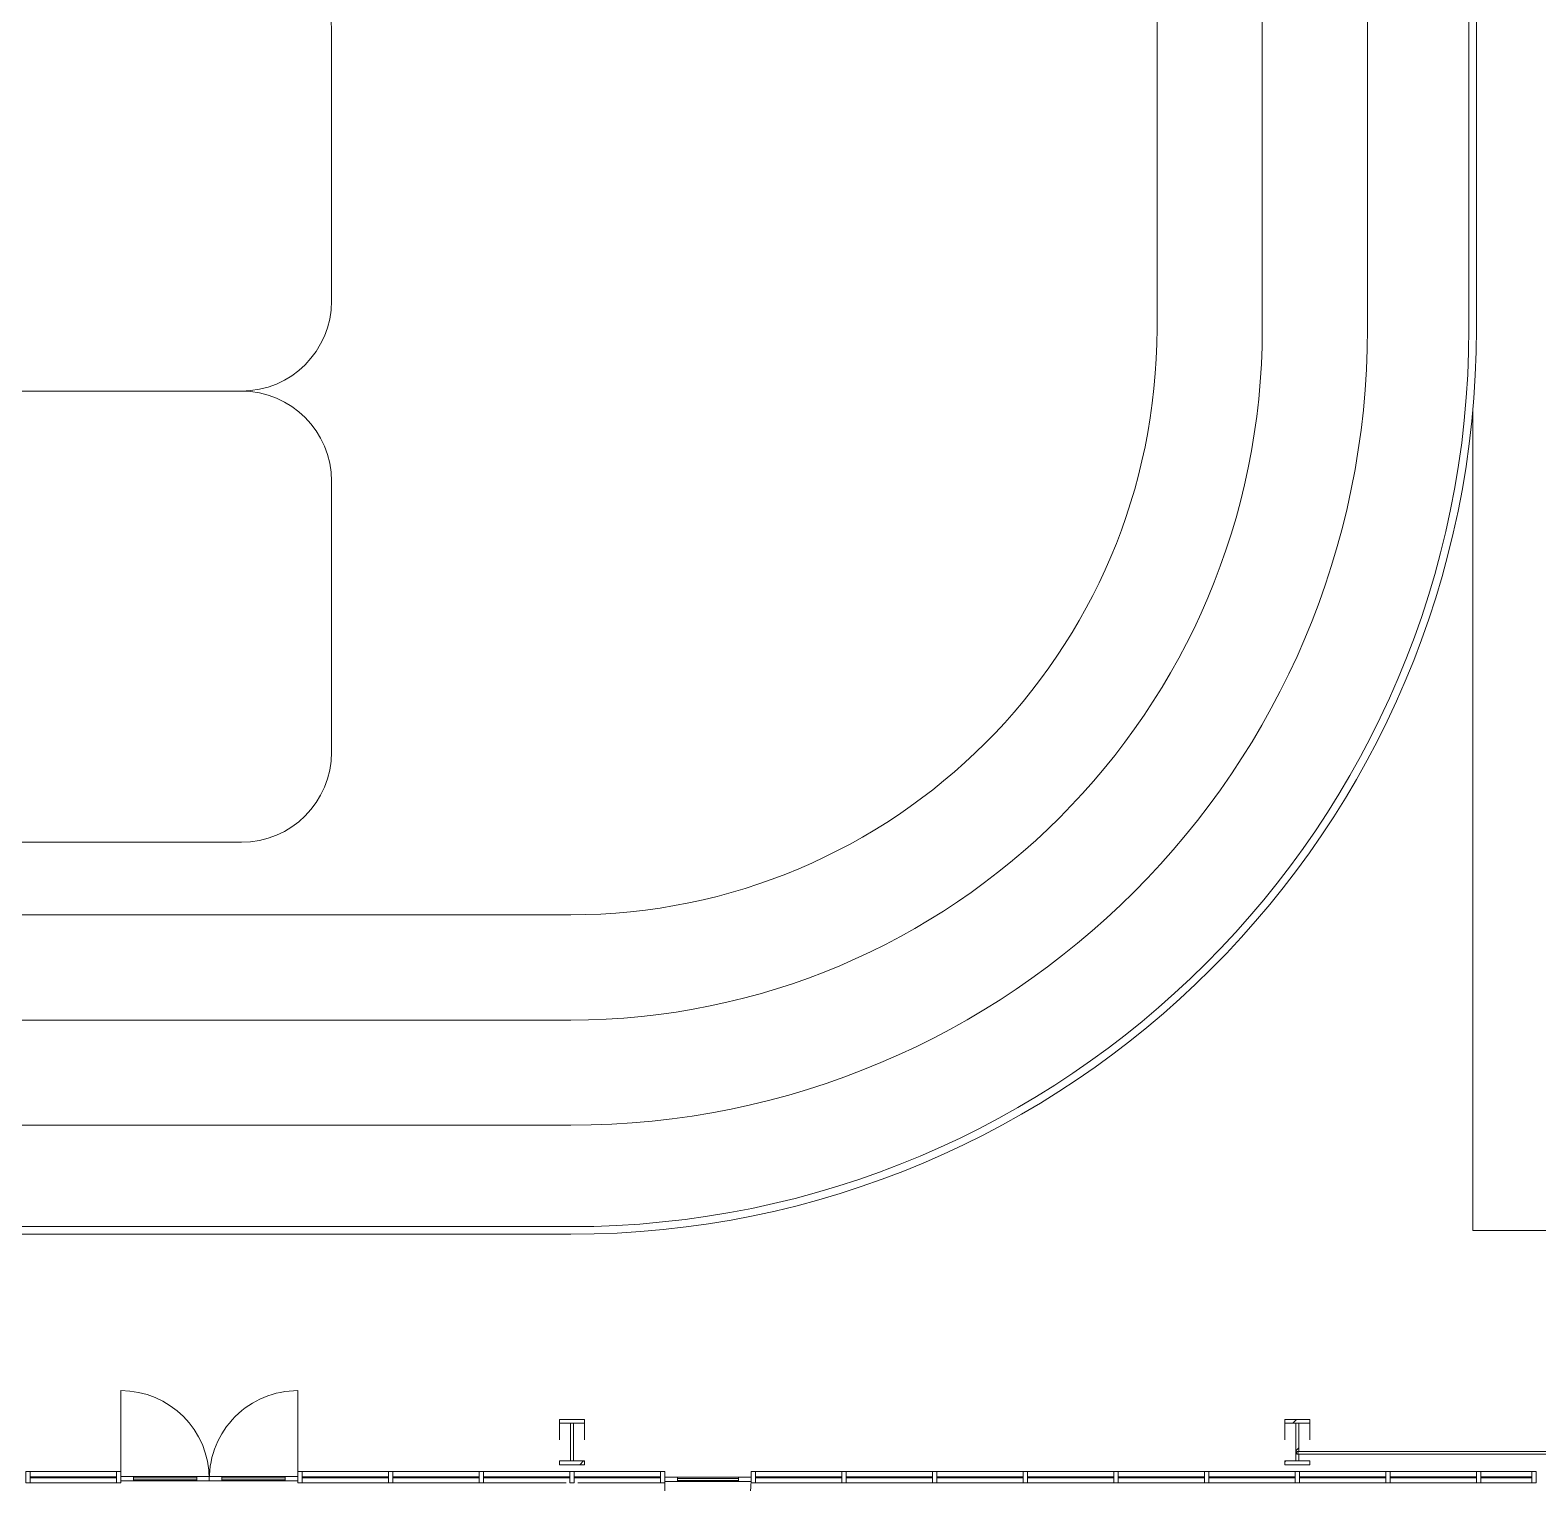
# Model space of a CAD drawing. Header units: inches. Extents: x 1 to 27263, y -26002 to 5769.
# Drawn here: x 24028 to 24629, y -22367 to -21787 of the extents above; entities that cross this region are included whole.
import ezdxf

# ---------------------------------------------------------------- set-up
doc = ezdxf.new("R2010")
doc.units = ezdxf.units.IN
doc.header["$MEASUREMENT"] = 0
for name, color, linetype, lineweight in [('A-DOOR', 31, 'Continuous', 9), ('A-FLOR', 192, 'Continuous', 9), ('A-FLOR-HRAL', 11, 'Continuous', 9), ('A-FLOR-OTLN', 90, 'Continuous', 9), ('A-GLAZ-CURT', 52, 'Continuous', 9), ('A-GLAZ-CWMG', 51, 'Continuous', 9), ('S-BEAM', 12, 'Continuous', 9)]:
    doc.layers.add(name, color=color, linetype=linetype, lineweight=lineweight)
pattern_1 = [(225, (24533.39, -22360.053), (25.342707, -25.342707), []), (225, (24533.39, -22398.453), (25.342707, -25.342707), [])]
pattern_2 = [(225, (24243.89, -22360.053), (25.342707, -25.342707), []), (225, (24243.89, -22398.453), (25.342707, -25.342707), [])]

# ---------------------------------------------------------------- blocks, each defined once
blk = doc.blocks.new('Top Rail Type - Top Rail_Internal_-939601-Site Plan - Phase 1')
at = {"layer": 'A-FLOR-HRAL'}
for p, q in [((24601.87, -21143.36), (24601.87, -21906.05)), ((24604.91, -21143.3), (24604.91, -21906.05)), ((24243.39, -22264.53), (23233.26, -22264.53)), ((24243.39, -22267.58), (23233.26, -22267.58))]:
    blk.add_line(p, q, dxfattribs=at)
for radius in [358.48, 361.52]:
    blk.add_arc((24243.39, -21906.05), radius, 270, 0, dxfattribs=at)
blk = doc.blocks.new('columns and girder2 - one-V27-Site Plan - Phase 1')
at = {"layer": 'S-BEAM'}
h = blk.add_hatch(dxfattribs=at)
h.set_pattern_fill('FP_20', color=256, style=0, pattern_type=2)
h.set_pattern_definition(pattern_1)
h.paths.add_polyline_path([(5, -0.5), (-5, -0.5), (-5, -2), (5, -2)], flags=0)
h.paths.add_polyline_path([(5, -17.03), (-5, -17.03), (-5, -18.55), (5, -18.55)], flags=0)
h.paths.add_polyline_path([(5, -1204.89), (-5, -1204.89), (-5, -1206.4), (5, -1206.4)], flags=0)
h.paths.add_polyline_path([(-5, -1224.25), (-5, -1225.75), (5, -1225.75), (5, -1224.25)], flags=0)
h = blk.add_hatch(dxfattribs=at)
h.set_pattern_fill('FP_20', color=256, style=0, pattern_type=2)
h.set_pattern_definition(pattern_1)
h.paths.add_polyline_path([(0.26, -2), (-0.63, -2), (-0.63, -4.72), (0.1, -4.78), (0.26, -4.87), (0.35, -5.27), (0.26, -5.57), (-0.18, -5.72), (-0.63, -5.72), (-0.63, -17.03), (0.62, -17.03), (0.62, -2)], flags=0)
h.paths.add_polyline_path([(0.62, -1206.4), (-0.63, -1206.4), (-0.6, -1215.22), (-0.3, -1215.22), (0.01, -1215.48), (0.04, -1215.87), (-0.04, -1216.07), (-0.52, -1216.21), (-0.63, -1216.22), (-0.63, -1224.25), (0.62, -1224.25), (0.62, -1210.02)], flags=0)
at = {"layer": 'S-BEAM', "lineweight": 15}
for p, q in [((5, -0.5), (-5, -0.5)), ((-5, -0.5), (-5, -2)), ((-5, -2), (5, -2)), ((0.62, -2), (-0.63, -2)), ((-0.63, -2), (-0.63, -4.72)), ((-0.63, -5.72), (-0.63, -17.03)), ((0.62, -17.03), (0.62, -2)), ((5, -2), (5, -0.5)), ((5, -17.03), (-5, -17.03)), ((-5, -17.03), (-5, -18.55)), ((-0.63, -17.03), (0.62, -17.03)), ((5, -18.55), (5, -17.03)), ((-5, -18.55), (5, -18.55))]:
    blk.add_line(p, q, dxfattribs=at)
at = {"layer": 'S-BEAM'}
for p, q in [((-5, -17.03), (-5, -10.42)), ((5, -10.42), (5, -17.03))]:
    blk.add_line(p, q, dxfattribs=at)
blk = doc.blocks.new('columns and girder2 - one-V28-Site Plan - Phase 1')
at = {"layer": 'S-BEAM'}
h = blk.add_hatch(dxfattribs=at)
h.set_pattern_fill('FP_21', color=256, style=0, pattern_type=2)
h.set_pattern_definition(pattern_2)
h.paths.add_polyline_path([(5, -0.5), (-5, -0.5), (-5, -2), (5, -2)], flags=0)
h.paths.add_polyline_path([(5, -17.03), (-5, -17.03), (-5, -18.55), (5, -18.55)], flags=0)
h.paths.add_polyline_path([(5, -1204.89), (-5, -1204.89), (-5, -1206.4), (5, -1206.4)], flags=0)
h.paths.add_polyline_path([(-5, -1224.25), (-5, -1225.75), (5, -1225.75), (5, -1224.25)], flags=0)
h = blk.add_hatch(dxfattribs=at)
h.set_pattern_fill('FP_21', color=256, style=0, pattern_type=2)
h.set_pattern_definition(pattern_2)
h.paths.add_polyline_path([(0.62, -2), (-0.63, -2), (-0.63, -17.03), (0.62, -17.03), (0.62, -14.3)], flags=0)
h.paths.add_polyline_path([(-0.63, -1206.4), (-0.63, -1224.25), (0.62, -1224.25), (0.62, -1206.4)], flags=0)
at = {"layer": 'S-BEAM', "lineweight": 15}
for p, q in [((5, -0.5), (-5, -0.5)), ((-5, -0.5), (-5, -2)), ((-5, -2), (5, -2)), ((0.62, -2), (-0.63, -2)), ((-0.63, -2), (-0.63, -17.03)), ((0.62, -17.03), (0.62, -2)), ((5, -2), (5, -0.5)), ((5, -17.03), (-5, -17.03)), ((-5, -17.03), (-5, -18.55)), ((-0.63, -17.03), (0.62, -17.03)), ((5, -18.55), (5, -17.03)), ((-5, -18.55), (5, -18.55))]:
    blk.add_line(p, q, dxfattribs=at)
at = {"layer": 'S-BEAM'}
for p, q in [((-5, -17.03), (-5, -10.42)), ((5, -10.42), (5, -17.03))]:
    blk.add_line(p, q, dxfattribs=at)
blk = doc.blocks.new('System Panel - Interior Glazing-1259709-Site Plan - Phase 1')
at = {"layer": 'A-GLAZ-CURT'}
for p, q in [((10.1875, -0.5625), (-10.1875, -0.5625)), ((-10.1875, -0.5625), (-10.1875, -0.9375)), ((-10.1875, -0.9375), (10.1875, -0.9375)), ((10.1875, -0.9375), (10.1875, -0.5625))]:
    blk.add_line(p, q, dxfattribs=at)
blk = doc.blocks.new('System Panel - Interior Glazing-1220293-Site Plan - Phase 1')
at = {"layer": 'A-GLAZ-CURT'}
for p, q in [((17.21875, -0.5625), (-17.21875, -0.5625)), ((-17.21875, -0.5625), (-17.21875, -0.9375)), ((-17.21875, -0.9375), (17.21875, -0.9375)), ((17.21875, -0.9375), (17.21875, -0.5625))]:
    blk.add_line(p, q, dxfattribs=at)
blk = doc.blocks.new('Door_Single_Storefront - one-1305208-Site Plan - Phase 1')
at = {"layer": 'A-DOOR'}
for p, q in [((-17.21875, -1), (-17.21875, 0.75)), ((-17.21875, 0.75), (-12.21875, 0.75)), ((-17.21875, -34.4375), (-17.21875, 0)), ((-12.21875, 0.75), (-12.21875, -1)), ((12.21875, 0.75), (-12.21875, 0.75)), ((-12.21875, -0.5), (-12.21875, 0.25)), ((-12.21875, 0.25), (12.21875, 0.25)), ((12.21875, -1), (12.21875, 0.75)), ((12.21875, 0.75), (17.21875, 0.75)), ((12.21875, 0.25), (12.21875, -0.5)), ((17.21875, 0.75), (17.21875, -1)), ((-12.21875, -1), (-17.21875, -1)), ((12.21875, -0.5), (-12.21875, -0.5)), ((-12.21875, -1), (12.21875, -1)), ((17.21875, -1), (12.21875, -1))]:
    blk.add_line(p, q, dxfattribs=at)
blk.add_arc((-17.21875, 0), 34.4375, 270, 0, dxfattribs=at)
blk = doc.blocks.new('Door_Single_Storefront - one-1305219-Site Plan - Phase 1')
at = {"layer": 'A-DOOR'}
for p, q in [((-17.65625, -1), (-17.65625, 0.75)), ((-17.65625, 0.75), (-12.65625, 0.75)), ((-17.65625, -35.3125), (-17.65625, 0)), ((-12.65625, 0.75), (-12.65625, -1)), ((12.65625, 0.75), (-12.65625, 0.75)), ((-12.65625, -0.5), (-12.65625, 0.25)), ((-12.65625, 0.25), (12.65625, 0.25)), ((12.65625, -1), (12.65625, 0.75)), ((12.65625, 0.75), (17.65625, 0.75)), ((12.65625, 0.25), (12.65625, -0.5)), ((17.65625, 0.75), (17.65625, -1)), ((-12.65625, -1), (-17.65625, -1)), ((12.65625, -0.5), (-12.65625, -0.5)), ((-12.65625, -1), (12.65625, -1)), ((17.65625, -1), (12.65625, -1))]:
    blk.add_line(p, q, dxfattribs=at)
blk.add_arc((-17.65625, 0), 35.3125, 270, 0, dxfattribs=at)
blk = doc.blocks.new('Door_Single_Storefront - one-1305214-Site Plan - Phase 1')
at = {"layer": 'A-DOOR'}
for p, q in [((-17.65625, 35.3125), (-17.65625, 0)), ((-12.65625, 1), (-17.65625, 1)), ((-17.65625, 1), (-17.65625, -0.75)), ((-12.65625, -0.75), (-12.65625, 1)), ((-12.65625, 1), (12.65625, 1)), ((12.65625, 0.5), (-12.65625, 0.5)), ((-12.65625, 0.5), (-12.65625, -0.25)), ((17.65625, 1), (12.65625, 1)), ((12.65625, 1), (12.65625, -0.75)), ((12.65625, -0.25), (12.65625, 0.5)), ((17.65625, -0.75), (17.65625, 1)), ((-17.65625, -0.75), (-12.65625, -0.75)), ((-12.65625, -0.25), (12.65625, -0.25)), ((12.65625, -0.75), (-12.65625, -0.75)), ((12.65625, -0.75), (17.65625, -0.75))]:
    blk.add_line(p, q, dxfattribs=at)
blk.add_arc((-17.65625, 0), 35.3125, 360, 90, dxfattribs=at)
blk = doc.blocks.new('Rectangular Mullion - Interior 1_75_ x 4_5_-1259707-Site Plan - Phase 1')
at = {"layer": 'A-GLAZ-CWMG'}
for p, q in [((24606.64, -22362.3), (24627.02, -22362.3)), ((24606.64, -22366.8), (24627.02, -22366.8))]:
    blk.add_line(p, q, dxfattribs=at)
blk = doc.blocks.new('Rectangular Mullion - Interior 1_75_ x 4_5_-1179494-Site Plan - Phase 1')
at = {"layer": 'A-GLAZ-CWMG'}
for p, q in [((24570.45, -22362.3), (24604.89, -22362.3)), ((24570.45, -22366.8), (24604.89, -22366.8))]:
    blk.add_line(p, q, dxfattribs=at)
blk = doc.blocks.new('Rectangular Mullion - Interior 1_75_ x 4_5_-1305206-Site Plan - Phase 1')
at = {"layer": 'A-GLAZ-CWMG'}
for p, q in [((24317.14, -22362.3), (24351.58, -22362.3)), ((24317.14, -22366.8), (24351.58, -22366.8))]:
    blk.add_line(p, q, dxfattribs=at)
blk = doc.blocks.new('Rectangular Mullion - Interior 1_75_ x 4_5_-1305207-Site Plan - Phase 1')
at = {"layer": 'A-GLAZ-CWMG'}
for p, q in [((24244.77, -22362.3), (24279.2, -22362.3)), ((24246.27, -22366.8), (24279.2, -22366.8))]:
    blk.add_line(p, q, dxfattribs=at)
blk = doc.blocks.new('Rectangular Mullion - Interior 1_75_ x 4_5_-V62-Site Plan - Phase 1')
at = {"layer": 'A-GLAZ-CWMG'}
for p, q in [((24208.58, -22362.3), (24243.02, -22362.3)), ((24208.58, -22366.8), (24241.52, -22366.8))]:
    blk.add_line(p, q, dxfattribs=at)
blk = doc.blocks.new('Rectangular Mullion - Interior 1_75_ x 4_5_-V63-Site Plan - Phase 1')
at = {"layer": 'A-GLAZ-CWMG'}
for p, q in [((24027.64, -22362.3), (24062.08, -22362.3)), ((24027.64, -22366.8), (24062.08, -22366.8))]:
    blk.add_line(p, q, dxfattribs=at)
blk = doc.blocks.new('Rectangular Mullion - Interior 1_75_ x 4_5_-1220298-Site Plan - Phase 1')
at = {"layer": 'A-GLAZ-CWMG', "lineweight": 13}
for p, q in [((0, 3), (-1.75, 3)), ((-1.75, 3), (-1.75, -1.5)), ((0, -1.5), (0, 3)), ((-1.75, -1.5), (0, -1.5))]:
    blk.add_line(p, q, dxfattribs=at)
blk = doc.blocks.new('Rectangular Mullion - Interior 1_75_ x 4_5_-1220290-Site Plan - Phase 1')
at = {"layer": 'A-GLAZ-CWMG', "lineweight": 13}
for p, q in [((-0.875, 3), (0.875, 3)), ((-0.875, -1.5), (-0.875, 3)), ((0.875, 3), (0.875, -1.5)), ((0.875, -1.5), (-0.875, -1.5))]:
    blk.add_line(p, q, dxfattribs=at)
blk = doc.blocks.new('Round Bar - 1_-1257056-Site Plan - Phase 1')
at = {"layer": 'S-BEAM'}
for p, q in [((24678.62, -22354.33), (24533.39, -22354.33)), ((24533.39, -22355.33), (24678.62, -22355.33))]:
    blk.add_line(p, q, dxfattribs=at)
for start_param, end_param in [(0, 3.141593), (3.141593, 6.283185)]:
    blk.add_ellipse((24533.39, -22354.83), major_axis=(0, 0.5), ratio=0.73532, start_param=start_param, end_param=end_param, dxfattribs=at)

msp = doc.modelspace()

# ---------------------------------------------------------------- linework, layer by layer
at = {"layer": 'A-FLOR'}
for p, q in [((24603.390225, -21938.539742), (24603.390225, -22266.05281)), ((24603.390225, -22266.05281), (26010.640225, -22266.05281))]:
    msp.add_line(p, q, dxfattribs=at)
at = {"layer": 'A-FLOR-OTLN'}
for p, q in [((24477.390225, -21584.0601), (24477.390225, -21906.0601)), ((24519.390225, -21584.0601), (24519.390225, -21906.0601)), ((24561.390225, -21584.0601), (24561.390225, -21906.0601)), ((24147.933227, -21786.947255), (24147.933227, -21895.032603)), ((24111.933227, -21931.032603), (23418.158917, -21931.032603)), ((24147.933227, -21967.032603), (24147.933227, -22075.117952)), ((24111.933227, -22111.117952), (23418.158917, -22111.117952)), ((24243.390225, -22140.0601), (23233.25546, -22140.0601)), ((24243.390225, -22182.0601), (23233.25546, -22182.0601)), ((24243.390225, -22224.0601), (23233.25546, -22224.0601))]:
    msp.add_line(p, q, dxfattribs=at)
for centre, radius, start, end in [((24111.933227, -21786.947255), 36, 0, 90), ((24111.933227, -21895.032603), 36, 270, 0), ((24243.390225, -21906.0601), 234, 270, 0), ((24243.390225, -21906.0601), 276, 270, 0), ((24243.390225, -21906.0601), 318, 270, 0), ((24111.933227, -21967.032603), 36, 0, 90), ((24111.933227, -22075.117952), 36, 270, 0)]:
    msp.add_arc(centre, radius, start, end, dxfattribs=at)

# ---------------------------------------------------------------- block references
at = {"layer": 'A-DOOR'}
for name, p in [('Door_Single_Storefront - one-1305214-Site Plan - Phase 1', (24081.483975, -22365.30281)), ('Door_Single_Storefront - one-1305208-Site Plan - Phase 1', (24298.171475, -22365.30281))]:
    msp.add_blockref(name, p, dxfattribs=at)
at = {"layer": 'A-DOOR', "rotation": 180}
msp.add_blockref('Door_Single_Storefront - one-1305219-Site Plan - Phase 1', (24116.796475, -22365.30281), dxfattribs=at)
at = {"layer": 'A-FLOR-HRAL'}
msp.add_blockref('Top Rail Type - Top Rail_Internal_-939601-Site Plan - Phase 1', (0, 0), dxfattribs=at)
at = {"layer": 'A-GLAZ-CURT', "rotation": 180}
for name, p in [('System Panel - Interior Glazing-1220293-Site Plan - Phase 1', (24044.858975, -22365.30281)), ('System Panel - Interior Glazing-1220293-Site Plan - Phase 1', (24153.421475, -22365.30281)), ('System Panel - Interior Glazing-1220293-Site Plan - Phase 1', (24189.608975, -22365.30281)), ('System Panel - Interior Glazing-1220293-Site Plan - Phase 1', (24225.796475, -22365.30281)), ('System Panel - Interior Glazing-1220293-Site Plan - Phase 1', (24261.983975, -22365.30281)), ('System Panel - Interior Glazing-1220293-Site Plan - Phase 1', (24334.358975, -22365.30281)), ('System Panel - Interior Glazing-1220293-Site Plan - Phase 1', (24370.546475, -22365.30281)), ('System Panel - Interior Glazing-1220293-Site Plan - Phase 1', (24406.733975, -22365.30281)), ('System Panel - Interior Glazing-1220293-Site Plan - Phase 1', (24442.921475, -22365.30281)), ('System Panel - Interior Glazing-1220293-Site Plan - Phase 1', (24479.108975, -22365.30281)), ('System Panel - Interior Glazing-1220293-Site Plan - Phase 1', (24515.296475, -22365.30281)), ('System Panel - Interior Glazing-1220293-Site Plan - Phase 1', (24551.483975, -22365.30281)), ('System Panel - Interior Glazing-1220293-Site Plan - Phase 1', (24587.671475, -22365.30281)), ('System Panel - Interior Glazing-1259709-Site Plan - Phase 1', (24616.827725, -22365.30281))]:
    msp.add_blockref(name, p, dxfattribs=at)
at = {"layer": 'A-GLAZ-CWMG', "extrusion": (0, 0, -1)}
for p in [(-24026.765225, -22365.30281), (-24062.952725, -22365.30281), (-24135.327725, -22365.30281), (-24171.515225, -22365.30281), (-24207.702725, -22365.30281), (-24243.890225, -22365.30281), (-24280.077725, -22365.30281), (-24316.265225, -22365.30281), (-24352.452725, -22365.30281), (-24388.640225, -22365.30281), (-24424.827725, -22365.30281), (-24461.015225, -22365.30281), (-24497.202725, -22365.30281), (-24533.390225, -22365.30281), (-24569.577725, -22365.30281), (-24605.765225, -22365.30281)]:
    msp.add_blockref('Rectangular Mullion - Interior 1_75_ x 4_5_-1220290-Site Plan - Phase 1', p, dxfattribs=at)
at = {"layer": 'A-GLAZ-CWMG'}
for name, p in [('Rectangular Mullion - Interior 1_75_ x 4_5_-V63-Site Plan - Phase 1', (0, 0)), ('Rectangular Mullion - Interior 1_75_ x 4_5_-1305206-Site Plan - Phase 1', (-180.9375, 0)), ('Rectangular Mullion - Interior 1_75_ x 4_5_-1179494-Site Plan - Phase 1', (-398.0625, 0)), ('Rectangular Mullion - Interior 1_75_ x 4_5_-V62-Site Plan - Phase 1', (0, 0)), ('Rectangular Mullion - Interior 1_75_ x 4_5_-1305207-Site Plan - Phase 1', (0, 0)), ('Rectangular Mullion - Interior 1_75_ x 4_5_-1305206-Site Plan - Phase 1', (0, 0)), ('Rectangular Mullion - Interior 1_75_ x 4_5_-1179494-Site Plan - Phase 1', (-217.125, 0)), ('Rectangular Mullion - Interior 1_75_ x 4_5_-1179494-Site Plan - Phase 1', (-180.9375, 0)), ('Rectangular Mullion - Interior 1_75_ x 4_5_-1179494-Site Plan - Phase 1', (-144.75, 0)), ('Rectangular Mullion - Interior 1_75_ x 4_5_-1179494-Site Plan - Phase 1', (-108.5625, 0)), ('Rectangular Mullion - Interior 1_75_ x 4_5_-1179494-Site Plan - Phase 1', (-72.375, 0)), ('Rectangular Mullion - Interior 1_75_ x 4_5_-1179494-Site Plan - Phase 1', (-36.1875, 0)), ('Rectangular Mullion - Interior 1_75_ x 4_5_-1179494-Site Plan - Phase 1', (0, 0)), ('Rectangular Mullion - Interior 1_75_ x 4_5_-1259707-Site Plan - Phase 1', (0, 0)), ('Rectangular Mullion - Interior 1_75_ x 4_5_-1220298-Site Plan - Phase 1', (24628.765225, -22365.30281))]:
    msp.add_blockref(name, p, dxfattribs=at)
at = {"layer": 'S-BEAM', "rotation": 180}
for name, p in [('columns and girder2 - one-V28-Site Plan - Phase 1', (24243.890225, -22360.05281)), ('columns and girder2 - one-V27-Site Plan - Phase 1', (24533.390225, -22360.05281))]:
    msp.add_blockref(name, p, dxfattribs=at)
at = {"layer": 'S-BEAM'}
msp.add_blockref('Round Bar - 1_-1257056-Site Plan - Phase 1', (0, 0), dxfattribs=at)

doc.saveas('drawing.dxf')
